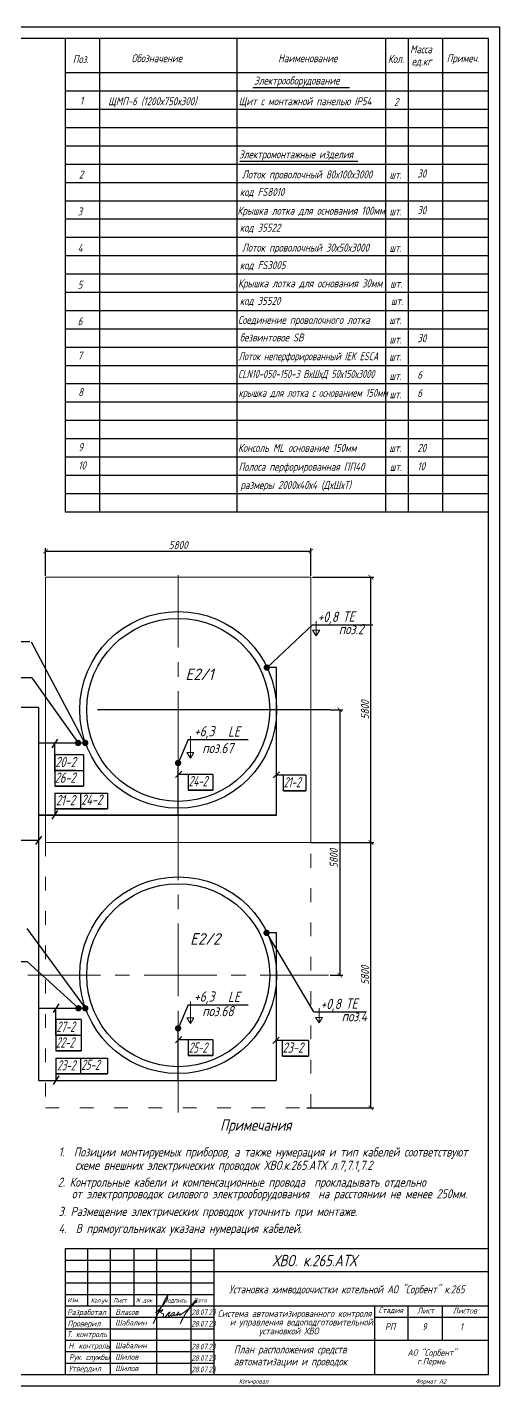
# Model space of a CAD drawing. Header units: millimetres. Extents: x 409 to 1826, y -2285 to 789.
# Drawn here: x 1255 to 1461, y 195 to 789 of the extents above; entities that cross this region are included whole.
import ezdxf

# ---------------------------------------------------------------- set-up
doc = ezdxf.new("R2010")
doc.units = ezdxf.units.MM
for name, pattern in [('ACAD_ISO03W100', [30, 12, -18]), ('HIDDEN', [0.375, 0.25, -0.125]), ('осевая', [50.8, 31.75, -6.35, 6.35, -6.35])]:
    doc.linetypes.add(name, pattern=pattern)
for name, color, linetype, lineweight in [('1-основная-05', 2, 'Continuous', 50), ('1-основная-050 ж', 2, 'Continuous', 50), ('1-основная-06', 2, 'Continuous', 60), ('5-штриховая-04', 3, 'ACAD_ISO03W100', 18), ('6 Размер - 0.25', 211, 'Continuous', 25), ('7-тонкая-текст.-02', 4, 'Continuous', 30), ('7-тонкая.текст-02', 4, 'Continuous', 30), ('_0', 7, 'Continuous', 0), ('MAIN', 7, 'Continuous', 50), ('Архитек.-025', 140, 'Continuous', 25), ('Общ_Осевая', 1, 'осевая', 15), ('Текст', 7, 'Continuous', 50), ('Тонкая', 7, 'Continuous', 30), ('Тонкая - 018', 254, 'Continuous', 18), ('Тонкая - 020', 141, 'Continuous', 20)]:
    doc.layers.add(name, color=color, linetype=linetype, lineweight=lineweight)
doc.layers.add('проводка', color=184, linetype='Continuous')
doc.layers.add('Тонкая-025', color=7, linetype='Continuous', lineweight=25, true_color=0x94c9ff)
doc.styles.add('2-3.5', font='simplex.shx', dxfattribs={"width": 0.8, "oblique": 15, "height": 3.5})
doc.styles.add('2н', font='simplex.shx', dxfattribs={"width": 0.8, "oblique": 15, "height": 3.5})
doc.styles.add('5н', font='simplex.shx', dxfattribs={"width": 0.9, "oblique": 15, "height": 5})
doc.styles.add('ADRF1', font='GOST_A.TTF', dxfattribs={"height": 2.5})
doc.styles.add('GOST тип А', font='GOST_A.TTF', dxfattribs={"oblique": 15})
doc.styles.get("Standard").update_dxf_attribs({"font": 'GOST_A.TTF', "oblique": 15})
doc.styles.add('АСУТП', font='GOST_A.TTF', dxfattribs={"oblique": 15})
doc.dimstyles.new('Засечки-50', dxfattribs={"dimtxt": 2.5, "dimasz": 2, "dimexe": 1.25, "dimexo": 0.625, "dimgap": 0.9, "dimtad": 1, "dimdec": 0, "dimlfac": 50, "dimtxsty": '2-3.5', "dimblk": 'ARCHTICK', "dimcen": 2.5, "dimadec": 0, "dimazin": 0, "dimtfac": 1, "dimtdec": 0, "dimtmove": 0, "dimatfit": 3, "dimldrblk": 'DOTSMALL', "dimfxl": 1.25, "dimarcsym": 0})

# ---------------------------------------------------------------- blocks, each defined once
blk = doc.blocks.new('_ArchTick')
at = {"color": 0, "linetype": 'ByBlock', "const_width": 0.15}
blk.add_lwpolyline([(-0.5, -0.5), (0.5, 0.5)], dxfattribs=at)
blk = doc.blocks.new('*D95')
at = {"layer": 'Defpoints', "color": 0}
for p in [(1378.7, 559.95), (1262.7, 548.52), (1378.7, 548.52)]:
    blk.add_point(p, dxfattribs=at)
at = {"layer": 'Тонкая - 018', "color": 0, "lineweight": -2}
for p, q in [((1262.7, 549.15), (1262.7, 561.2)), ((1262.7, 559.95), (1378.7, 559.95)), ((1378.7, 549.15), (1378.7, 561.2))]:
    blk.add_line(p, q, dxfattribs=at)
at = {"layer": 'Тонкая - 018', "color": 0, "lineweight": -2, "xscale": 2, "yscale": 2, "zscale": 2, "rotation": 180}
blk.add_blockref('_ArchTick', (1262.7, 559.95), dxfattribs=at)
at = {"layer": 'Тонкая - 018', "color": 0, "lineweight": -2, "xscale": 2, "yscale": 2, "zscale": 2}
blk.add_blockref('_ArchTick', (1378.7, 559.95), dxfattribs=at)
at = {"layer": 'Тонкая - 018', "color": 0, "insert": (1320.7, 562.6), "char_height": 3.5, "attachment_point": 5, "style": '2н'}
blk.add_mtext('5800', dxfattribs=at)
blk = doc.blocks.new('_DotSmall')
at = {"color": 0, "linetype": 'ByBlock', "const_width": 0.5}
blk.add_lwpolyline([(-0.0625, 0, 1), (0.0625, 0, 1)], format="xyb", close=True, dxfattribs=at)
blk = doc.blocks.new('*D90')
at = {"layer": 'Defpoints', "color": 0}
for p in [(1378.7, 548.52), (1404.95, 548.52), (1378.01, 432.52)]:
    blk.add_point(p, dxfattribs=at)
at = {"layer": 'Тонкая - 018', "color": 0, "lineweight": -2}
for p, q in [((1379.32, 548.52), (1406.2, 548.52)), ((1404.95, 432.52), (1404.95, 548.52)), ((1378.63, 432.52), (1406.2, 432.52))]:
    blk.add_line(p, q, dxfattribs=at)
at = {"layer": 'Тонкая - 018', "color": 0, "lineweight": -2, "xscale": 2, "yscale": 2, "zscale": 2}
for p, rotation in [((1404.95, 548.52), 90), ((1404.95, 432.52), 270)]:
    blk.add_blockref('_ArchTick', p, dxfattribs=dict(at, rotation=rotation))
at = {"layer": 'Тонкая - 018', "color": 0, "insert": (1402.3, 490.52), "char_height": 3.5, "attachment_point": 5, "rotation": 90, "style": '2н'}
blk.add_mtext('5800', dxfattribs=at)
blk = doc.blocks.new('*D92')
at = {"layer": 'Defpoints', "color": 0}
for p in [(1378.01, 432.52), (1404.95, 432.52), (1376.22, 316.52)]:
    blk.add_point(p, dxfattribs=at)
at = {"layer": 'Тонкая - 018', "color": 0, "lineweight": -2}
for p, q in [((1378.63, 432.52), (1406.2, 432.52)), ((1404.95, 316.52), (1404.95, 432.52)), ((1376.84, 316.52), (1406.2, 316.52))]:
    blk.add_line(p, q, dxfattribs=at)
at = {"layer": 'Тонкая - 018', "color": 0, "lineweight": -2, "xscale": 2, "yscale": 2, "zscale": 2}
for p, rotation in [((1404.95, 432.52), 90), ((1404.95, 316.52), 270)]:
    blk.add_blockref('_ArchTick', p, dxfattribs=dict(at, rotation=rotation))
at = {"layer": 'Тонкая - 018', "color": 0, "insert": (1402.3, 374.52), "char_height": 3.5, "attachment_point": 5, "rotation": 90, "style": '2н'}
blk.add_mtext('5800', dxfattribs=at)
blk = doc.blocks.new('*D93')
at = {"layer": 'Defpoints', "color": 0, "ltscale": 0.5}
for p in [(1386.42, 490.52), (1386.42, 374.52), (1391.33, 374.52)]:
    blk.add_point(p, dxfattribs=at)
at = {"layer": 'Тонкая - 018', "color": 0, "lineweight": -2, "ltscale": 0.5}
for p, q in [((1387.05, 490.52), (1392.58, 490.52)), ((1391.33, 490.52), (1391.33, 374.52)), ((1387.05, 374.52), (1392.58, 374.52))]:
    blk.add_line(p, q, dxfattribs=at)
at = {"layer": 'Тонкая - 018', "color": 0, "lineweight": -2, "ltscale": 0.5, "xscale": 2, "yscale": 2, "zscale": 2}
for p, rotation in [((1391.33, 490.52), 90), ((1391.33, 374.52), 270)]:
    blk.add_blockref('_ArchTick', p, dxfattribs=dict(at, rotation=rotation))
at = {"layer": 'Тонкая - 018', "color": 0, "ltscale": 0.5, "insert": (1388.68, 425.58), "char_height": 3.5, "attachment_point": 5, "rotation": 90, "style": '2-3.5'}
blk.add_mtext('5800', dxfattribs=at)
blk = doc.blocks.new('Власов')
at = {"layer": 'проводка', "lineweight": 18}
for points in [[(-0.58, 2.47), (1.27, 4.07), (2.73, 5.82), (3.82, 7.33), (4.64, 9.02), (4.84, 10.28), (4.04, 8.93), (3.16, 7.2), (1.39, 3.86), (0.52, 2.26), (-1.55, -2.37), (-0.72, -0.35), (0.34, 1.8), (1.73, 3.31), (2.62, 3.78), (2.31, 3.3), (1.91, 2.96), (1.61, 2.44), (2.21, 2.21), (2.85, 1.83), (2.99, 1.4), (2.77, 0.75), (2.36, 0.49), (2.18, 0.43), (2.07, 0.4), (1.98, 0.4)], [(3.73, 0.66), (4.37, 1.39), (4.91, 2.01), (5.22, 2.29), (5.78, 2.66), (5.59, 2.28), (5.16, 1.05), (5.19, 0.9), (5.7, 1.1), (6.25, 1.38), (6.27, 1.2), (6.3, 1.02), (7.02, 1.21), (7.63, 2.13), (7.63, 2.52), (6.76, 2.22), (6.42, 1.7)]]:
    blk.add_spline(points, degree=3, dxfattribs=at)
for points, knots in [([(9.73, 1.6), (9.73, 1.6), (10.28, 1.61), (10.33, 1.73), (10.3, 1.95), (10.1, 1.88), (9.94, 1.44), (9.82, 1.2), (10.65, 1.75), (14.06, 4.01), (14.83, 4.98), (18.2, 8.2), (16.58, 7.61), (15.42, 5.89), (12.84, 2.54), (12.14, 1.35), (11.17, -0.37), (10.2, -2.51), (10.72, -1.41), (10.96, -1), (11.17, -0.6), (11.31, -0.38), (11.4, -0.29)], [5.202172, 5.202172, 5.202172, 5.202172, 5.207482, 5.981017, 6.074049, 6.477149, 7.534813, 8.416864, 10.873297, 16.080912, 19.105162, 21.731982, 23.469351, 25.755203, 29.311429, 34.513333, 38.416271, 38.862024, 39.053994, 43.961574, 49.897464, 51.239132, 51.239132, 51.239132, 51.239132]), ([(7.53, 1.66), (7.5, 1.54), (7.54, 1.28), (8.01, 1.24), (8.83, 1.57), (9.1, 2.08), (9.9, 2.69), (9.43, 2.64), (9.3, 2.52), (9.14, 2.21), (9.04, 1.25), (8.71, 1.13), (8.92, 1.39), (9.3, 1.54), (9.6, 1.6)], [0, 0, 0, 0, 0.614094, 1.118723, 1.807789, 3.045572, 4.744461, 5.191863, 5.576495, 6.389957, 8.441618, 9.345517, 10.182193, 10.758393, 10.758393, 10.758393, 10.758393])]:
    blk.add_open_spline(points, degree=3, knots=knots, dxfattribs=at)

msp = doc.modelspace()

# ---------------------------------------------------------------- hatches: boundary and pattern name
for points in [[(1358.021, 509.042, 1), (1360.821, 509.042, 1)], [(1358.748, 509.021, 1), (1360.148, 509.021, 1)], [(1275.553, 476.063, 1), (1278.353, 476.063, 1)], [(1278.091, 476, -1), (1276.691, 476, -1)], [(1278.689, 476.063, 1), (1281.489, 476.063, 1)], [(1279.493, 476.021, 1), (1280.893, 476.021, 1)], [(1319.246, 467.292, 1), (1322.046, 467.292, 1)], [(1319.998, 467.271, 1), (1321.398, 467.271, 1)], [(1357.902, 393.042, 1), (1360.702, 393.042, 1)], [(1358.748, 393.021, 1), (1360.148, 393.021, 1)], [(1275.723, 360.063, 1), (1278.523, 360.063, 1)], [(1276.5, 360.042, 1), (1277.9, 360.042, 1)], [(1278.689, 360.063, 1), (1281.489, 360.063, 1)], [(1279.5, 360.042, 1), (1280.9, 360.042, 1)], [(1319.246, 351.292, 1), (1322.046, 351.292, 1)]]:
    msp.add_hatch(color=256).paths.add_polyline_path(points)

# ---------------------------------------------------------------- linework, layer by layer
for p, q in [((1379.417, 527.75), (1359.525, 509)), ((1379.417, 527.75), (1405.75, 527.75)), ((1255.9, 520.25), (1231, 520.25)), ((1256.5, 520.25), (1280, 475.75)), ((1363.698, 509), (1363.698, 509)), ((1256.75, 504.5), (1234.75, 504.5)), ((1256.75, 504.5), (1277.25, 475.75)), ((1387.046, 490.521), (1285.5, 490.521)), ((1268, 477.75), (1265.5, 474)), ((1266.75, 463.397), (1266.75, 475.771)), ((1325, 477.5), (1320.75, 467.25)), ((1325, 477.5), (1351.333, 477.5)), ((1279.283, 470.853), (1266.75, 470.853)), ((1266.75, 464), (1279.283, 464)), ((1322.25, 463.75), (1319.5, 461)), ((1364.948, 463.5), (1362.198, 460.75)), ((1325, 462.25), (1320.695, 462.25)), ((1335.783, 462.25), (1325, 462.25)), ((1366.75, 462), (1363.448, 462)), ((1366.75, 455.147), (1366.75, 462)), ((1376.533, 462), (1366.75, 462)), ((1266.75, 454.146), (1289.816, 454.146)), ((1268, 446.479), (1265.5, 442.729)), ((1286, 444.5), (1259.653, 444.5)), ((1363.698, 444.5), (1259.653, 444.5)), ((1363.698, 444.5), (1259.653, 444.5)), ((1260.903, 435.375), (1258.403, 431.625)), ((1243.817, 433.5), (1259.653, 433.5)), ((1254.5, 395), (1280.193, 360.021)), ((1380, 358.5), (1359.406, 393)), ((1238.25, 380.5), (1254.75, 380.5)), ((1254.75, 380.5), (1277.25, 360)), ((1268.5, 362), (1266, 358.25)), ((1267.25, 348.25), (1267.25, 360.021)), ((1325, 361.5), (1320.75, 351.25)), ((1325, 361.5), (1351.333, 361.5)), ((1380, 358.5), (1402.5, 358.5)), ((1278.283, 355.103), (1267.25, 355.103)), ((1267.25, 348.25), (1278.283, 348.25)), ((1322.25, 347.729), (1319.5, 344.979)), ((1325, 346.229), (1320.695, 346.229)), ((1335.783, 346.229), (1325, 346.229)), ((1364.75, 347.479), (1362, 344.729)), ((1366.302, 345.979), (1363.25, 345.979)), ((1366.302, 339.126), (1366.302, 345.979)), ((1377.585, 345.979), (1366.302, 345.979)), ((1267.25, 338.229), (1289.816, 338.229)), ((1268.5, 330.458), (1266, 326.708))]:
    msp.add_line(p, q)
at = {"lineweight": 30}
for p, q in [((1363.698, 509), (1359.406, 509)), ((1363.698, 490.521), (1363.698, 509)), ((1363.698, 444.5), (1363.698, 490.521)), ((1280.193, 476.021), (1259.653, 476.021)), ((1320.695, 444.5), (1320.695, 467.119)), ((1259.653, 444.5), (1363.698, 444.5)), ((1363.698, 393), (1359.406, 393)), ((1363.5, 393), (1363.5, 328.479)), ((1280.193, 360.021), (1259.653, 360.021)), ((1320.695, 328.479), (1320.695, 351.097)), ((1259.646, 328.479), (1363.5, 328.479))]:
    msp.add_line(p, q, dxfattribs=at)
at = {"ltscale": 0.8}
for p, q in [((1266.75, 470.853), (1266.75, 470.853)), ((1266.75, 470.853), (1266.75, 464)), ((1266.75, 470.853), (1266.75, 464)), ((1266.75, 470.853), (1266.75, 470.853)), ((1266.75, 470.853), (1266.75, 464)), ((1275.783, 470.853), (1275.783, 470.853)), ((1279.283, 470.853), (1279.283, 464)), ((1266.75, 464), (1266.75, 464)), ((1266.75, 464), (1266.75, 457.147)), ((1266.75, 464), (1275.783, 464)), ((1275.783, 464), (1266.75, 464)), ((1266.75, 464), (1275.783, 464)), ((1266.75, 464), (1279.283, 464)), ((1266.75, 464), (1266.75, 464)), ((1266.75, 464), (1266.75, 464)), ((1266.75, 464), (1266.75, 464)), ((1266.75, 463.78), (1266.75, 463.78)), ((1275.783, 464), (1275.783, 464)), ((1279.283, 464), (1279.283, 464)), ((1279.283, 464), (1279.283, 457.147)), ((1279.283, 464), (1279.283, 457.147)), ((1279.283, 464), (1279.283, 464)), ((1279.283, 464), (1279.283, 457.147)), ((1325, 462.25), (1325, 462.25)), ((1325, 462.25), (1325, 455.397)), ((1325, 462.25), (1325, 455.397)), ((1325, 462.25), (1325, 462.25)), ((1325, 462.25), (1325, 455.397)), ((1335.783, 462.25), (1335.783, 455.397)), ((1335.783, 462.25), (1335.783, 462.25)), ((1335.783, 462.25), (1335.783, 455.397)), ((1366.75, 462), (1366.75, 462)), ((1376.533, 462), (1376.533, 462)), ((1376.533, 462), (1376.533, 455.147)), ((1376.533, 462), (1376.533, 455.147)), ((1376.533, 462), (1376.533, 462)), ((1376.533, 462), (1376.533, 455.147)), ((1266.75, 457.147), (1279.283, 457.147)), ((1279.283, 457.147), (1266.75, 457.147)), ((1266.75, 457.147), (1279.283, 457.147)), ((1266.75, 457.147), (1279.283, 457.147)), ((1266.75, 457.147), (1266.75, 457.147)), ((1266.75, 457.147), (1266.75, 457.147)), ((1266.75, 456.926), (1266.75, 456.926)), ((1266.75, 454.146), (1266.75, 444.5)), ((1266.75, 454.146), (1266.75, 454.146)), ((1278.033, 454.146), (1278.033, 454.146)), ((1278.033, 454.146), (1278.033, 447.293)), ((1278.033, 454.146), (1278.033, 447.293)), ((1278.033, 454.146), (1278.033, 454.146)), ((1278.033, 454.146), (1278.033, 447.293)), ((1279.283, 457.147), (1279.283, 457.147)), ((1279.283, 457.147), (1279.283, 457.147)), ((1279.283, 457.147), (1279.283, 457.147)), ((1279.283, 456.926), (1279.283, 456.926)), ((1289.816, 454.146), (1289.816, 447.293)), ((1289.816, 454.146), (1289.816, 454.146)), ((1289.816, 454.146), (1289.816, 447.293)), ((1325, 455.397), (1335.783, 455.397)), ((1335.783, 455.397), (1325, 455.397)), ((1325, 455.397), (1335.783, 455.397)), ((1325, 455.397), (1335.783, 455.397)), ((1325, 455.397), (1325, 455.397)), ((1325, 455.397), (1325, 455.397)), ((1325, 455.397), (1325, 455.397)), ((1325, 455.176), (1325, 455.176)), ((1335.783, 455.397), (1335.783, 455.397)), ((1366.75, 455.147), (1376.533, 455.147)), ((1376.533, 455.147), (1366.75, 455.147)), ((1366.75, 455.147), (1376.533, 455.147)), ((1366.75, 455.147), (1376.533, 455.147)), ((1366.75, 455.147), (1366.75, 455.147)), ((1366.75, 455.147), (1366.75, 455.147)), ((1366.75, 454.926), (1366.75, 454.926)), ((1376.533, 455.147), (1376.533, 455.147)), ((1376.533, 455.147), (1376.533, 455.147)), ((1376.533, 455.147), (1376.533, 455.147)), ((1376.533, 454.926), (1376.533, 454.926)), ((1266.75, 447.293), (1278.033, 447.293)), ((1278.033, 447.293), (1266.75, 447.293)), ((1266.75, 447.293), (1278.033, 447.293)), ((1266.75, 447.293), (1278.033, 447.293)), ((1266.75, 447.293), (1266.75, 447.293)), ((1266.75, 447.293), (1266.75, 447.293)), ((1278.033, 447.293), (1289.816, 447.293)), ((1289.816, 447.293), (1278.033, 447.293)), ((1278.033, 447.293), (1289.816, 447.293)), ((1278.033, 447.293), (1289.816, 447.293)), ((1278.033, 447.293), (1278.033, 447.293)), ((1278.033, 447.293), (1278.033, 447.293)), ((1278.033, 447.293), (1278.033, 447.293)), ((1289.816, 447.293), (1289.816, 447.293)), ((1267.25, 355.103), (1267.25, 355.103)), ((1267.25, 355.103), (1267.25, 348.25)), ((1267.25, 355.103), (1267.25, 348.25)), ((1267.25, 355.103), (1267.25, 355.103)), ((1267.25, 355.103), (1267.25, 348.25)), ((1276.283, 355.103), (1276.283, 355.103)), ((1278.283, 355.103), (1278.283, 348.25)), ((1267.25, 348.25), (1267.25, 348.25)), ((1267.25, 348.25), (1267.25, 341.397)), ((1267.25, 348.25), (1276.283, 348.25)), ((1276.283, 348.25), (1267.25, 348.25)), ((1267.25, 348.25), (1276.283, 348.25)), ((1267.25, 348.25), (1278.283, 348.25)), ((1267.25, 348.25), (1267.25, 348.25)), ((1267.25, 348.25), (1267.25, 348.25)), ((1267.25, 348.25), (1267.25, 348.25)), ((1267.25, 348.03), (1267.25, 348.03)), ((1276.283, 348.25), (1276.283, 348.25)), ((1278.283, 348.25), (1278.283, 348.25)), ((1278.283, 348.25), (1278.283, 341.397)), ((1278.283, 348.25), (1278.283, 341.397)), ((1278.283, 348.25), (1278.283, 348.25)), ((1278.283, 348.25), (1278.283, 341.397)), ((1325, 346.229), (1325, 346.229)), ((1325, 346.229), (1325, 339.376)), ((1325, 346.229), (1325, 339.376)), ((1325, 346.229), (1325, 346.229)), ((1325, 346.229), (1325, 339.376)), ((1335.783, 346.229), (1335.783, 339.376)), ((1335.783, 346.229), (1335.783, 346.229)), ((1335.783, 346.229), (1335.783, 339.376)), ((1366.302, 345.979), (1366.302, 345.979)), ((1377.585, 345.979), (1377.585, 345.979)), ((1377.585, 345.979), (1377.585, 339.126)), ((1377.585, 345.979), (1377.585, 339.126)), ((1377.585, 345.979), (1377.585, 345.979)), ((1377.585, 345.979), (1377.585, 339.126)), ((1267.25, 341.397), (1278.283, 341.397)), ((1278.283, 341.397), (1267.25, 341.397)), ((1267.25, 341.397), (1278.283, 341.397)), ((1267.25, 341.397), (1278.283, 341.397)), ((1267.25, 341.397), (1267.25, 341.397)), ((1267.25, 341.397), (1267.25, 341.397)), ((1267.25, 341.176), (1267.25, 341.176)), ((1278.283, 341.397), (1278.283, 341.397)), ((1278.283, 341.397), (1278.283, 341.397)), ((1278.283, 341.397), (1278.283, 341.397)), ((1278.283, 341.176), (1278.283, 341.176)), ((1325, 339.376), (1335.783, 339.376)), ((1335.783, 339.376), (1325, 339.376)), ((1325, 339.376), (1335.783, 339.376)), ((1325, 339.376), (1335.783, 339.376)), ((1325, 339.376), (1325, 339.376)), ((1325, 339.376), (1325, 339.376)), ((1325, 339.376), (1325, 339.376)), ((1325, 339.155), (1325, 339.155)), ((1335.783, 339.376), (1335.783, 339.376)), ((1366.302, 339.126), (1377.585, 339.126)), ((1377.585, 339.126), (1366.302, 339.126)), ((1366.302, 339.126), (1377.585, 339.126)), ((1366.302, 339.126), (1377.585, 339.126)), ((1366.302, 339.126), (1366.302, 339.126)), ((1366.302, 339.126), (1366.302, 339.126)), ((1366.302, 338.905), (1366.302, 338.905)), ((1377.585, 339.126), (1377.585, 339.126)), ((1377.585, 339.126), (1377.585, 339.126)), ((1377.585, 339.126), (1377.585, 339.126)), ((1377.585, 338.905), (1377.585, 338.905)), ((1267.25, 338.229), (1267.25, 338.229)), ((1267.25, 338.229), (1267.25, 328.479)), ((1278.033, 338.229), (1278.033, 338.229)), ((1278.033, 338.229), (1278.033, 331.376)), ((1278.033, 338.229), (1278.033, 331.376)), ((1278.033, 338.229), (1278.033, 338.229)), ((1278.033, 338.229), (1278.033, 331.376)), ((1289.816, 338.229), (1289.816, 331.376)), ((1289.816, 338.229), (1289.816, 338.229)), ((1289.816, 338.229), (1289.816, 331.376)), ((1267.25, 331.376), (1278.033, 331.376)), ((1278.033, 331.376), (1267.25, 331.376)), ((1267.25, 331.376), (1278.033, 331.376)), ((1267.25, 331.376), (1278.033, 331.376)), ((1267.25, 331.376), (1267.25, 331.376)), ((1267.25, 331.376), (1267.25, 331.376)), ((1267.25, 331.155), (1267.25, 331.155)), ((1278.033, 331.376), (1289.816, 331.376)), ((1289.816, 331.376), (1278.033, 331.376)), ((1278.033, 331.376), (1289.816, 331.376)), ((1278.033, 331.376), (1289.816, 331.376)), ((1278.033, 331.376), (1278.033, 331.376)), ((1278.033, 331.376), (1278.033, 331.376)), ((1278.033, 331.376), (1278.033, 331.376)), ((1278.033, 331.155), (1278.033, 331.155)), ((1289.816, 331.376), (1289.816, 331.376))]:
    msp.add_line(p, q, dxfattribs=at)
at = {"color": 0, "linetype": 'ByBlock', "lineweight": 30}
for p, q in [((1271.25, 254.97), (1271.25, 200.016)), ((1406.627, 200.016), (1406.627, 229.97)), ((1421.25, 214.97), (1421.25, 229.97)), ((1436.25, 214.97), (1436.25, 229.97)), ((1406.627, 224.97), (1456.25, 224.97))]:
    msp.add_line(p, q, dxfattribs=at)
at = {"color": 0, "linetype": 'Continuous', "lineweight": 30}
for p, q in [((1271.25, 254.97), (1456.25, 254.97)), ((1281, 254.97), (1281, 229.97)), ((1291, 254.97), (1291, 199.97)), ((1301.25, 254.97), (1301.25, 229.97)), ((1311.25, 254.97), (1311.25, 199.97)), ((1326.25, 254.97), (1326.25, 199.97)), ((1336.25, 254.97), (1336.25, 199.97)), ((1336.25, 244.97), (1456.25, 244.97)), ((1271.25, 234.97), (1336.25, 234.97)), ((1271.25, 229.97), (1456.25, 229.97)), ((1336.25, 214.97), (1456.25, 214.97))]:
    msp.add_line(p, q, dxfattribs=at)
at = {"color": 0, "linetype": 'Continuous'}
for p, q in [((1271.25, 249.97), (1336.25, 249.97)), ((1271.25, 244.97), (1336.25, 244.97)), ((1271.25, 239.97), (1336.25, 239.97)), ((1271.25, 224.97), (1336.25, 224.97)), ((1271.25, 219.97), (1336.25, 219.97)), ((1271.25, 219.97), (1336.25, 219.97)), ((1271.25, 214.97), (1336.25, 214.97)), ((1271.25, 209.97), (1336.25, 209.97)), ((1271.25, 204.97), (1336.25, 204.97))]:
    msp.add_line(p, q, dxfattribs=at)
at = {"layer": '1-основная-05', "color": 7, "lineweight": 30}
msp.add_lwpolyline([(430.25, 200), (1456.25, 200), (1456.25, 784), (430.25, 784)], close=True, dxfattribs=at)
at = {"layer": '1-основная-050 ж', "color": 7, "lineweight": 30, "ltscale": 0.5}
for p, q in [((1214.179, 491.722), (1259.653, 491.722)), ((1259.653, 491.631), (1259.653, 458.106)), ((1259.653, 463.032), (1259.653, 399.82)), ((1259.653, 404.971), (1259.653, 347.152)), ((1259.653, 350.213), (1259.653, 328.479))]:
    msp.add_line(p, q, dxfattribs=at)
at = {"layer": '1-основная-06', "color": 7, "lineweight": 30}
for p, q in [((1271.25, 784), (1271.25, 577)), ((1286.25, 784), (1286.25, 577)), ((1346.25, 784), (1346.25, 577)), ((1411.25, 784), (1411.25, 577)), ((1421.25, 784), (1421.25, 577)), ((1436.25, 784), (1436.25, 577)), ((1456.25, 769), (1271.25, 769))]:
    msp.add_line(p, q, dxfattribs=at)
at = {"layer": '5-штриховая-04', "color": 7, "ltscale": 0.5}
msp.add_lwpolyline([(1262.695, 316.521), (1378.695, 316.521), (1378.695, 432.521), (1262.695, 432.521)], close=True, dxfattribs=at)
at = {"layer": '6 Размер - 0.25', "color": 7, "ltscale": 0.5}
for centre, radius in [((1320.695, 374.521), 43.003), ((1320.705, 374.521), 40)]:
    msp.add_circle(centre, radius, dxfattribs=at)
at = {"layer": '7-тонкая-текст.-02', "color": 7, "lineweight": 30, "ltscale": 0.8}
msp.add_line((1353.344, 762.634), (1395.523, 762.634), dxfattribs=at)
at = {"layer": '_0', "ltscale": 0.8}
for p, q in [((1381, 529.343), (1381, 525.351)), ((1379.453, 525.351), (1381, 525.351)), ((1379.453, 525.351), (1381, 522.907)), ((1381, 525.351), (1382.547, 525.351)), ((1382.547, 525.351), (1381, 525.351)), ((1381, 525.351), (1381, 522.907)), ((1382.547, 525.351), (1381, 522.907)), ((1326, 479.093), (1326, 471.851)), ((1324.453, 471.851), (1326, 471.851)), ((1324.453, 471.851), (1326, 469.407)), ((1327.547, 471.851), (1326, 471.851)), ((1326, 471.851), (1326, 469.407)), ((1327.547, 471.851), (1326, 469.407)), ((1326, 363.093), (1326, 355.851)), ((1382.25, 360.093), (1382.25, 356.101)), ((1324.453, 355.851), (1326, 355.851)), ((1324.453, 355.851), (1326, 353.407)), ((1327.547, 355.851), (1326, 355.851)), ((1326, 355.851), (1326, 353.407)), ((1327.547, 355.851), (1326, 353.407)), ((1380.703, 356.101), (1382.25, 356.101)), ((1380.703, 356.101), (1382.25, 353.657)), ((1382.25, 356.101), (1383.797, 356.101)), ((1383.797, 356.101), (1382.25, 356.101)), ((1382.25, 356.101), (1382.25, 353.657)), ((1383.797, 356.101), (1382.25, 353.657))]:
    msp.add_line(p, q, dxfattribs=at)
at = {"layer": 'Архитек.-025', "color": 7, "lineweight": 30}
msp.add_lwpolyline([(410.25, 195), (1461.25, 195), (1461.25, 789), (410.25, 789)], close=True, dxfattribs=at)
at = {"layer": 'Архитек.-025', "color": 7}
for centre, radius in [((1320.695, 490.521), 43.003), ((1320.705, 490.521), 40)]:
    msp.add_circle(centre, radius, dxfattribs=at)
at = {"layer": 'Общ_Осевая', "color": 7}
for p, q in [((1320.695, 314.539), (1320.695, 552.551)), ((1254.988, 374.521), (1386.421, 374.521))]:
    msp.add_line(p, q, dxfattribs=at)
at = {"layer": 'Тонкая', "color": 7, "lineweight": 30}
for p, q in [((1456.25, 761), (1271.25, 761)), ((1456.25, 753), (1271.25, 753)), ((1456.25, 745), (1271.25, 745)), ((1456.25, 737), (1271.25, 737)), ((1456.25, 729), (1271.25, 729)), ((1456.25, 721), (1271.25, 721)), ((1456.25, 713), (1271.25, 713)), ((1456.25, 705), (1271.25, 705)), ((1456.25, 697), (1271.25, 697)), ((1456.25, 689), (1271.25, 689)), ((1456.25, 681), (1271.25, 681)), ((1456.25, 673), (1271.25, 673)), ((1456.25, 665), (1271.25, 665)), ((1456.25, 657), (1271.25, 657)), ((1456.25, 649), (1271.25, 649)), ((1456.25, 641), (1271.25, 641)), ((1456.25, 633), (1271.25, 633)), ((1456.25, 625), (1271.25, 625)), ((1456.25, 617), (1271.25, 617)), ((1456.25, 601), (1271.25, 601)), ((1456.25, 593), (1271.25, 593))]:
    msp.add_line(p, q, dxfattribs=at)
at = {"layer": 'Тонкая', "color": 7}
for p, q in [((1456.25, 609), (1271.25, 609)), ((1456.25, 585), (1271.25, 585)), ((1456.25, 577), (1271.25, 577))]:
    msp.add_line(p, q, dxfattribs=at)
at = {"layer": 'Тонкая - 020', "color": 7, "ltscale": 0.3}
msp.add_lwpolyline([(1262.695, 432.521), (1378.695, 432.521), (1378.695, 548.521), (1262.695, 548.521)], close=True, dxfattribs=at)
at = {"layer": 'Тонкая-025', "color": 7, "lineweight": 30, "ltscale": 0.8}
msp.add_line((1347.637, 730.372), (1399.23, 730.372), dxfattribs=at)

# ---------------------------------------------------------------- block references
at = {"color": 0, "lineweight": 15}
msp.add_blockref('Власов', (1311.354, 224.566, -10), dxfattribs=at)

# ---------------------------------------------------------------- texts
at = {"color": 7, "linetype": 'Continuous', "lineweight": -3, "style": 'GOST тип А', "oblique": 15}
for s, p in [('шт.', (1413.041, 722.764)), ('30', (1425.201, 723.264)), ('шт.', (1413.024, 706.748)), ('30', (1425.183, 707.248)), ('шт.', (1413.041, 690.764)), ('шт.', (1413.307, 675.105)), ('шт.', (1413.67, 667.505)), ('шт.', (1412.945, 659.182)), ('30', (1425.201, 651.264)), ('шт.', (1413.041, 650.764)), ('шт.', (1412.945, 643.239)), ('шт.', (1413.041, 634.764)), ('6', (1425.201, 635.264)), ('6', (1425.201, 627.264)), ('шт.', (1413.041, 626.764)), ('20', (1425.201, 603.264)), ('шт.', (1412.945, 603.239)), ('шт.', (1413.211, 594.991)), ('10', (1425.201, 595.264))]:
    msp.add_text(s, height=3.5, dxfattribs=at).set_placement(p)
at = {"color": 7, "linetype": 'HIDDEN', "oblique": 15}
for s, p in [('2. Контрольные кабели и компенсационные провода  прокладывать отдельно', (1268.046, 282.032)), ('   от электропроводок силового электрооборудования  на расстоянии не менее 250мм.', (1268.046, 276.957))]:
    msp.add_text(s, height=4, dxfattribs=at).set_placement(p)
at = {"color": 7, "linetype": 'Continuous', "oblique": 15}
for s, height, p in [('ХВО. к.265.АТХ', 5, (1361.866, 247.268)), ('Установка химводоочистки котельной АО "Сорбент" к.265', 3.5, (1342.94, 235.44)), ('Система автоматизированного контроля', 3, (1337.938, 225.131)), ('и управления водоподготовительной', 3, (1343.272, 221.359)), ('установкой ХВО', 3, (1356.025, 217.484))]:
    msp.add_text(s, height=height, dxfattribs=at).set_placement(p)
at = {"color": 0, "linetype": 'Continuous', "oblique": 15}
for s, height, style, p in [('Изм.', 2, 'GOST тип А', (1272.25, 231.47)), ('N док.', 2, 'GOST тип А', (1302.25, 231.47)), ('Дата', 2, 'GOST тип А', (1327.25, 231.47)), ('Разработал', 2.5, 'GOST тип А', (1272.161, 225.936)), ('Власов', 2.5, 'GOST тип А', (1293.248, 225.988)), ('Проверил', 2.5, 'GOST тип А', (1272.316, 220.97)), ('Шабалин', 2.5, 'GOST тип А', (1293.148, 221.376)), ('Т. контроль', 2.5, 'GOST тип А', (1272.005, 216.281)), ('Шабалин', 2.5, 'GOST тип А', (1293.148, 211.376)), ('Н. контроль', 2.5, 'GOST тип А', (1272.727, 211.281)), ('Рук. службы', 2.5, 'GOST тип А', (1273.005, 206.281)), ('Шилов', 2.5, 'АСУТП', (1293.148, 206.392)), ('Утвердил', 2.5, 'GOST тип А', (1272.809, 201.275)), ('Шилов', 2.5, 'GOST тип А', (1293.148, 201.422)), ('г.Пермь', 2.8, 'GOST тип А', (1425.136, 204.351))]:
    msp.add_text(s, height=height, dxfattribs=dict(at, style=style)).set_placement(p)
at = {"color": 7, "style": 'GOST тип А', "oblique": 15}
for s, p in [('Кол.уч.', (1282.5, 231.374)), ('Лист', (1292.258, 231.374)), ('Подпись', (1314.25, 231.374))]:
    msp.add_text(s, height=2, dxfattribs=at).set_placement(p)
at = {"color": 0, "linetype": 'Continuous', "style": 'АСУТП', "oblique": 15, "width": 0.9}
for p in [(1326.466, 225.9), (1326.466, 220.9), (1326.466, 210.9), (1326.466, 205.9), (1326.466, 200.93)]:
    msp.add_text('28.07.23', height=2.5, dxfattribs=at).set_placement(p)
at = {"color": 7, "linetype": 'Continuous', "oblique": 15}
for s, height, style, p in [('Стадия', 2.5, 'GOST тип А', (1408.25, 226.806)), ('Лист', 2.5, 'GOST тип А', (1425.184, 226.619)), ('Листов ', 2.5, 'GOST тип А', (1440.697, 226.619)), ('АО "Сорбент"', 2.8, 'GOST тип А', (1420.9, 208.104)), ('Копировал', 2, 'ADRF1', (1347.25, 196)), ('Формат A2', 2, 'ADRF1', (1424.452, 196))]:
    msp.add_text(s, height=height, dxfattribs=dict(at, style=style)).set_placement(p)
at = {"layer": '7-тонкая-текст.-02', "color": 7, "lineweight": -3, "ltscale": 0.8, "style": 'GOST тип А', "oblique": 15}
for s, p in [('1', (1277.743, 755.146)), ('2', (1414.99, 754.557)), ('2', (1277.292, 722.82)), ('3', (1276.756, 706.683)), ('4', (1276.756, 690.683)), ('5', (1276.756, 674.683)), ('6', (1276.756, 658.683)), ('7', (1276.756, 643.684)), ('8', (1277.022, 627.686)), ('9', (1277.022, 603.686)), ('10', (1277.022, 595.686))]:
    msp.add_text(s, height=3.5, dxfattribs=at).set_placement(p)
at = {"layer": '7-тонкая-текст.-02', "color": 7, "ltscale": 0.5, "style": 'GOST тип А', "oblique": 15}
for s, p in [('ТE', (1392.623, 529.086)), ('поз.2', (1390.873, 523.586)), ('LE', (1342.456, 478.836)), ('поз.67', (1331.206, 471.586)), ('LE', (1342.456, 362.836)), ('ТE', (1393.873, 359.836)), ('поз.68', (1331.206, 356.586)), ('поз.4', (1392.123, 354.336))]:
    msp.add_text(s, height=4.5, dxfattribs=at).set_placement(p)
at = {"layer": '7-тонкая-текст.-02', "color": 7, "oblique": 15}
for s, height, p in [('                                    Примечания', 5, (1246.671, 306.507)), ('1.  Позиции монтируемых приборов, а также нумерация и тип кабелей соответствуют', 4, (1268.399, 295.248)), ('    схеме внешних электрических проводок ХВО.к.265.АТХ л.7,7.1,7.2', 4, (1267.442, 289.415)), ('3. Размещение электрических проводок уточнить при монтаже.', 4, (1268.399, 269.25)), ('4.  В прямоугольниках указана нумерация кабелей.', 4, (1268.399, 261.809))]:
    msp.add_text(s, height=height, dxfattribs=at).set_placement(p)
at = {"layer": '7-тонкая.текст-02', "color": 7, "linetype": 'Continuous', "lineweight": -3, "style": 'GOST тип А', "oblique": 15}
for s, p in [('Масса', (1422.017, 777.611)), ('Поз.', (1274.64, 773.319)), ('Обозначение', (1300.305, 773.674)), ('Наименование', (1364.363, 773.674)), ('Кол.', (1412.359, 773.373)), ('ед.кг', (1422.722, 772.281)), ('Примеч.', (1438.013, 773.674)), ('Электрооборудование', (1353.867, 763.917)), ('Электромонтажные изделия', (1347.304, 731.654))]:
    msp.add_text(s, height=3.5, dxfattribs=at).set_placement(p)
at = {"layer": '7-тонкая.текст-02', "color": 7, "lineweight": -3, "style": 'GOST тип А', "oblique": 15}
for s, p in [('ЩМП-6 (1200х750х300)', (1290.078, 754.871)), ('Щит с монтажной панелью IP54', (1347.106, 754.883))]:
    msp.add_text(s, height=3.5, dxfattribs=at).set_placement(p)
at = {"layer": '7-тонкая.текст-02', "color": 7, "oblique": 15}
for s, p in [('+0,8', (1381.63, 528.961)), ('+6,3', (1327.63, 478.961)), ('+6,3', (1327.63, 362.961)), ('+0,8', (1382.88, 359.711))]:
    msp.add_text(s, height=4.5, dxfattribs=at).set_placement(p)
for s, width, p in [('20-2', 0.9, (1267.003, 465.492)), ('26-2', 0.9, (1266.753, 458.639)), ('24-2', 0.8, (1325.253, 457.139)), ('21-2', 0.8, (1366.753, 456.639)), ('21-2', 0.9, (1267.253, 448.785)), ('24-2', 0.9, (1278.286, 449.035)), ('27-2', 0.8, (1267.503, 349.742)), ('22-2', 0.8, (1267.253, 342.889)), ('25-2', 0.8, (1325.253, 340.618)), ('23-2', 0.9, (1366.305, 340.618)), ('23-2', 0.8, (1267.753, 332.868)), ('25-2', 0.8, (1278.286, 333.118))]:
    msp.add_text(s, height=4.5, dxfattribs=dict(at, width=width)).set_placement(p)
at = {"layer": 'MAIN', "color": 7, "linetype": 'Continuous', "lineweight": -3, "style": 'GOST тип А', "oblique": 15}
for s, p in [('План расположения средств ', (1345.01, 209.16)), ('автоматизации и проводок', (1345.01, 203.91))]:
    msp.add_text(s, height=3.5, dxfattribs=at).set_placement(p)
at = {"layer": 'Архитек.-025', "color": 7, "style": '5н', "oblique": 15, "width": 0.9}
for s, p in [('Е2/1', (1323.852, 503.58)), ('Е2/2', (1325.89, 387.899))]:
    msp.add_text(s, height=5, dxfattribs=at).set_placement(p)
at = {"layer": 'проводка', "color": 7, "lineweight": -3, "style": 'GOST тип А', "oblique": 15}
for s, p in [('Лоток проволочный 80х100х3000', (1348.568, 722.872)), ('код FS8010', (1347.636, 715.19)), ('Крышка лотка для основания 100мм', (1346.58, 707.017)), ('код 35522', (1347.618, 699.581)), ('Лоток проволочный 30х50х3000', (1348.568, 690.872)), ('код FS3005', (1347.636, 683.19)), ('Крышка лотка для основания 30мм', (1346.826, 675.263)), ('код 35520', (1347.618, 667.581)), ('Соединение проволочного лотка ', (1346.826, 659.263)), ('безвинтовое SB', (1347.618, 651.581)), ('Консоль МL основание 150мм', (1346.826, 603.32)), ('Полоса перфорированная ПП40', (1347.093, 595.072)), ('размеры 2000х40х4 (ДхШхТ)', (1347.891, 587.09))]:
    msp.add_text(s, height=3.5, dxfattribs=at).set_placement(p)
at = {"layer": 'проводка', "color": 7, "lineweight": -3, "style": 'GOST тип А', "oblique": 15, "width": 0.9}
for s, p in [('Лоток неперфорированный IEK ESCA', (1347.068, 643.372)), ('CLN10-050-150-3 ВхШхД 50х150х3000', (1346.818, 635.622)), ('крышка для лотка с основанием 150мм', (1347.068, 627.372))]:
    msp.add_text(s, height=3.5, dxfattribs=at).set_placement(p)
at = {"layer": 'Текст', "color": 7, "lineweight": -3, "style": 'GOST тип А', "oblique": 15}
for s, p in [('РП', (1411.051, 219.395, 10)), ('9', (1427.301, 219.395, 10)), ('1', (1443.801, 219.395, 10))]:
    msp.add_text(s, height=3, dxfattribs=at).set_placement(p)

# ---------------------------------------------------------------- dimensions: what is measured, and where the dimension line sits
at = {"layer": 'Тонкая - 018', "color": 7}
dim = msp.add_linear_dim(base=(1378.695, 559.951), p1=(1262.695, 548.521), p2=(1378.695, 548.521), dimstyle='Засечки-50', override={"dimtxsty": '2н'}, dxfattribs=at)
dim.commit()
dim.dimension.update_dxf_attribs({"geometry": '*D95', "text_midpoint": (1320.695, 562.601)})
for base, p1, p2, picture, middle in [((1404.95, 548.521), (1378.009, 432.521), (1378.695, 548.521), '*D90', (1402.3, 490.521)), ((1404.95, 432.521), (1376.217, 316.521), (1378.009, 432.521), '*D92', (1402.3, 374.521))]:
    dim = msp.add_linear_dim(base=base, p1=p1, p2=p2, angle=90, dimstyle='Засечки-50', override={"dimtxsty": '2н'}, dxfattribs=at)
    dim.commit()
    dim.dimension.update_dxf_attribs({"geometry": picture, "text_midpoint": middle})
at = {"layer": 'Тонкая - 018', "color": 7, "ltscale": 0.5}
dim = msp.add_linear_dim(base=(1391.334, 374.521), p1=(1386.421, 490.521), p2=(1386.421, 374.521), angle=90, dimstyle='Засечки-50', dxfattribs=at)
dim.commit()
dim.dimension.update_dxf_attribs({"geometry": '*D93', "text_midpoint": (1391.334, 425.579), "dimtype": 160})

doc.saveas('drawing.dxf')
